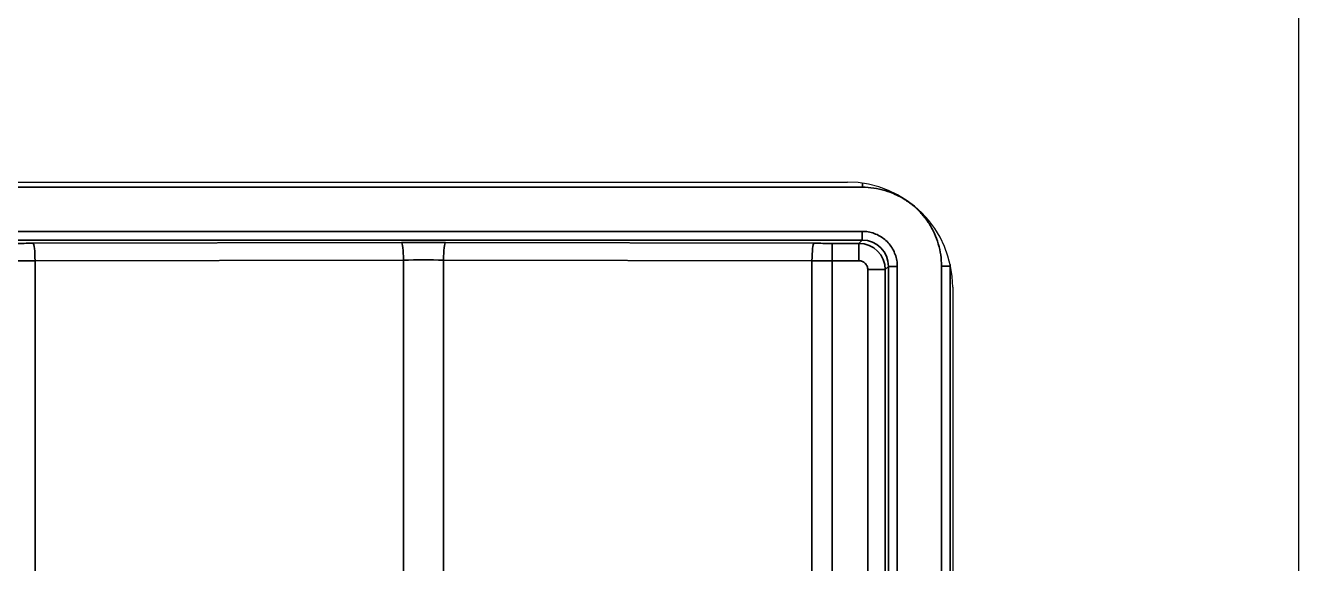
# Model space of a CAD drawing. Header units: millimetres. Extents: x 68 to 2000, y 100 to 2870.
# Drawn here: x 626.8 to 699.3, y 2504.7 to 2535.4 of the extents above; entities that cross this region are included whole.
import ezdxf

# ---------------------------------------------------------------- set-up
doc = ezdxf.new("R2010")
doc.units = ezdxf.units.MM
doc.header["$LTSCALE"] = 10
doc.layers.add('_Sichtbarkanten', color=7, linetype='Continuous', lineweight=25)
doc.layers.add('Sichtbar schmal (ISO)', color=7, linetype='Continuous', lineweight=35)

msp = doc.modelspace()

# ---------------------------------------------------------------- linework, layer by layer
at = {"layer": '_Sichtbarkanten'}
for p, q in [((699.279, 2573.67), (699.279, 1573.67)), ((625.279, 2526.47), (673.579, 2526.47)), ((679.579, 2520.47), (679.579, 1626.87))]:
    msp.add_line(p, q, dxfattribs=at)
msp.add_arc((673.579, 2520.47), 6, 0, 90, dxfattribs=at)
at = {"layer": 'Sichtbar schmal (ISO)'}
for p, q in [((674.439, 2526.179), (624.42, 2526.179)), ((674.439, 2526.179), (674.439, 2526.408)), ((674.421, 2523.661), (624.438, 2523.661)), ((674.421, 2523.161), (674.421, 2523.661)), ((674.421, 2523.161), (624.438, 2523.161)), ((648.174, 2523.021), (627.184, 2522.979)), ((671.675, 2522.979), (650.685, 2523.021)), ((674.238, 2522.978), (672.702, 2522.978)), ((672.702, 2521.984), (672.702, 2522.978)), ((674.421, 2523.161), (674.238, 2522.978)), ((674.238, 2521.984), (674.238, 2522.978)), ((648.288, 2522.027), (627.298, 2521.985)), ((627.298, 2521.985), (627.298, 2488.349)), ((648.288, 2503.764), (648.288, 2522.027)), ((671.561, 2521.985), (650.571, 2522.027)), ((650.571, 2503.764), (650.571, 2522.027)), ((671.561, 2521.985), (671.561, 2488.349)), ((674.238, 2521.984), (672.702, 2521.984)), ((672.702, 2521.984), (672.702, 2488.349)), ((674.706, 2171.292), (674.738, 2521.484)), ((675.706, 2171.286), (675.738, 2521.478)), ((675.921, 2521.662), (675.738, 2521.478)), ((675.921, 1625.678), (675.921, 2521.662)), ((675.921, 2521.662), (676.421, 2521.662)), ((676.421, 2521.662), (676.421, 1625.678)), ((678.938, 1625.661), (678.938, 2521.679)), ((678.938, 2521.679), (679.438, 2521.679)), ((679.438, 2521.679), (679.453, 2521.694)), ((679.438, 2521.679), (679.438, 1625.661))]:
    msp.add_line(p, q, dxfattribs=at)
for centre, major_axis, ratio, start_param, end_param in [((626.157, 2523.135), (-8.998, 0), 0.017452, 1.570798, 1.685192), ((627.184, 2521.979), (-0.002, 1), 0.11413, 4.717362, 6.265617), ((649.429, 2522.831), (-10.997, 0), 0.017452, 4.597992, 4.826786), ((648.174, 2522.021), (-0.002, 1), 0.11413, 4.717362, 6.265617), ((650.685, 2522.021), (0.002, 1), 0.11413, 0.017568, 1.565823), ((671.675, 2521.979), (0.002, 1), 0.11413, 0.017568, 1.565823), ((672.702, 2523.135), (-8.998, 0), 0.017452, 1.456401, 1.570795), ((674.238, 2521.478), (-0.971, 1.143), 0.999883, 4.008043, 5.578597), ((674.42, 2521.661), (1.058, 1.065), 0.999489, 5.494661, 7.065135), ((626.157, 2522.135), (-9.998, 0), 0.015186, 1.570796, 1.685187), ((649.429, 2521.831), (-9.997, 0), 0.01972, 4.597986, 4.826791), ((672.702, 2522.135), (-9.998, 0), 0.015185, 1.456405, 1.570796), ((674.437, 2521.678), (3.537, 3.536), 0.999752, 5.498027, 5.515887), ((674.738, 2521.478), (1, 0), 0.005236, 0.017454, 1.570797)]:
    msp.add_ellipse(centre, major_axis=major_axis, ratio=ratio, start_param=start_param, end_param=end_param, dxfattribs=at)
for points, knots in [([(678.938, 2521.679), (678.938, 2521.893), (678.923, 2522.105), (678.893, 2522.316), (678.863, 2522.527), (678.817, 2522.737), (678.757, 2522.943), (678.697, 2523.148), (678.622, 2523.349), (678.534, 2523.543), (678.446, 2523.737), (678.343, 2523.925), (678.229, 2524.105), (678.114, 2524.284), (677.986, 2524.455), (677.847, 2524.617), (677.844, 2524.62), (677.842, 2524.622), (677.84, 2524.625), (677.702, 2524.784), (677.554, 2524.932), (677.397, 2525.07), (677.393, 2525.073), (677.389, 2525.077), (677.385, 2525.08), (677.228, 2525.216), (677.061, 2525.341), (676.887, 2525.455), (676.881, 2525.458), (676.876, 2525.462), (676.87, 2525.465), (676.696, 2525.577), (676.515, 2525.676), (676.327, 2525.763), (676.32, 2525.766), (676.313, 2525.77), (676.305, 2525.773), (676.117, 2525.859), (675.923, 2525.932), (675.725, 2525.991), (675.717, 2525.993), (675.71, 2525.995), (675.703, 2525.997), (675.501, 2526.056), (675.296, 2526.101), (675.09, 2526.131), (675.085, 2526.132), (675.08, 2526.133), (675.075, 2526.133), (674.864, 2526.163), (674.653, 2526.179), (674.439, 2526.179)], [0, 0, 0, 0, 0.090909, 0.090909, 0.090909, 0.181818, 0.181818, 0.181818, 0.272346, 0.272346, 0.272346, 0.362635, 0.362635, 0.362635, 0.452939, 0.452939, 0.452939, 0.454545, 0.454545, 0.454545, 0.543254, 0.543254, 0.543254, 0.545455, 0.545455, 0.545455, 0.633593, 0.633593, 0.633593, 0.636364, 0.636364, 0.636364, 0.723843, 0.723843, 0.723843, 0.727273, 0.727273, 0.727273, 0.814913, 0.814913, 0.814913, 0.818182, 0.818182, 0.818182, 0.906991, 0.906991, 0.906991, 0.909091, 0.909091, 0.909091, 1, 1, 1, 1]), ([(676.421, 2521.662), (676.421, 2521.776), (676.411, 2521.889), (676.392, 2522.002), (676.372, 2522.116), (676.342, 2522.229), (676.302, 2522.34), (676.263, 2522.45), (676.213, 2522.557), (676.154, 2522.659), (676.096, 2522.761), (676.028, 2522.857), (675.954, 2522.946), (675.879, 2523.035), (675.797, 2523.117), (675.708, 2523.192), (675.619, 2523.267), (675.524, 2523.334), (675.422, 2523.392), (675.321, 2523.451), (675.214, 2523.501), (675.104, 2523.541), (674.993, 2523.581), (674.879, 2523.611), (674.765, 2523.631), (674.65, 2523.651), (674.536, 2523.661), (674.421, 2523.661)], [0, 0, 0, 0, 0.111111, 0.111111, 0.111111, 0.222222, 0.222222, 0.222222, 0.333333, 0.333333, 0.333333, 0.444444, 0.444444, 0.444444, 0.555556, 0.555556, 0.555556, 0.666667, 0.666667, 0.666667, 0.777778, 0.777778, 0.777778, 0.888889, 0.888889, 0.888889, 1, 1, 1, 1])]:
    msp.add_open_spline(points, degree=3, knots=knots, dxfattribs=at)
msp.add_open_spline([(674.738, 2521.484), (674.738, 2521.517), (674.731, 2521.581), (674.703, 2521.676), (674.656, 2521.763), (674.594, 2521.839), (674.518, 2521.902), (674.431, 2521.949), (674.336, 2521.977), (674.271, 2521.984), (674.238, 2521.984)], degree=3, dxfattribs=at)

doc.saveas('drawing.dxf')
